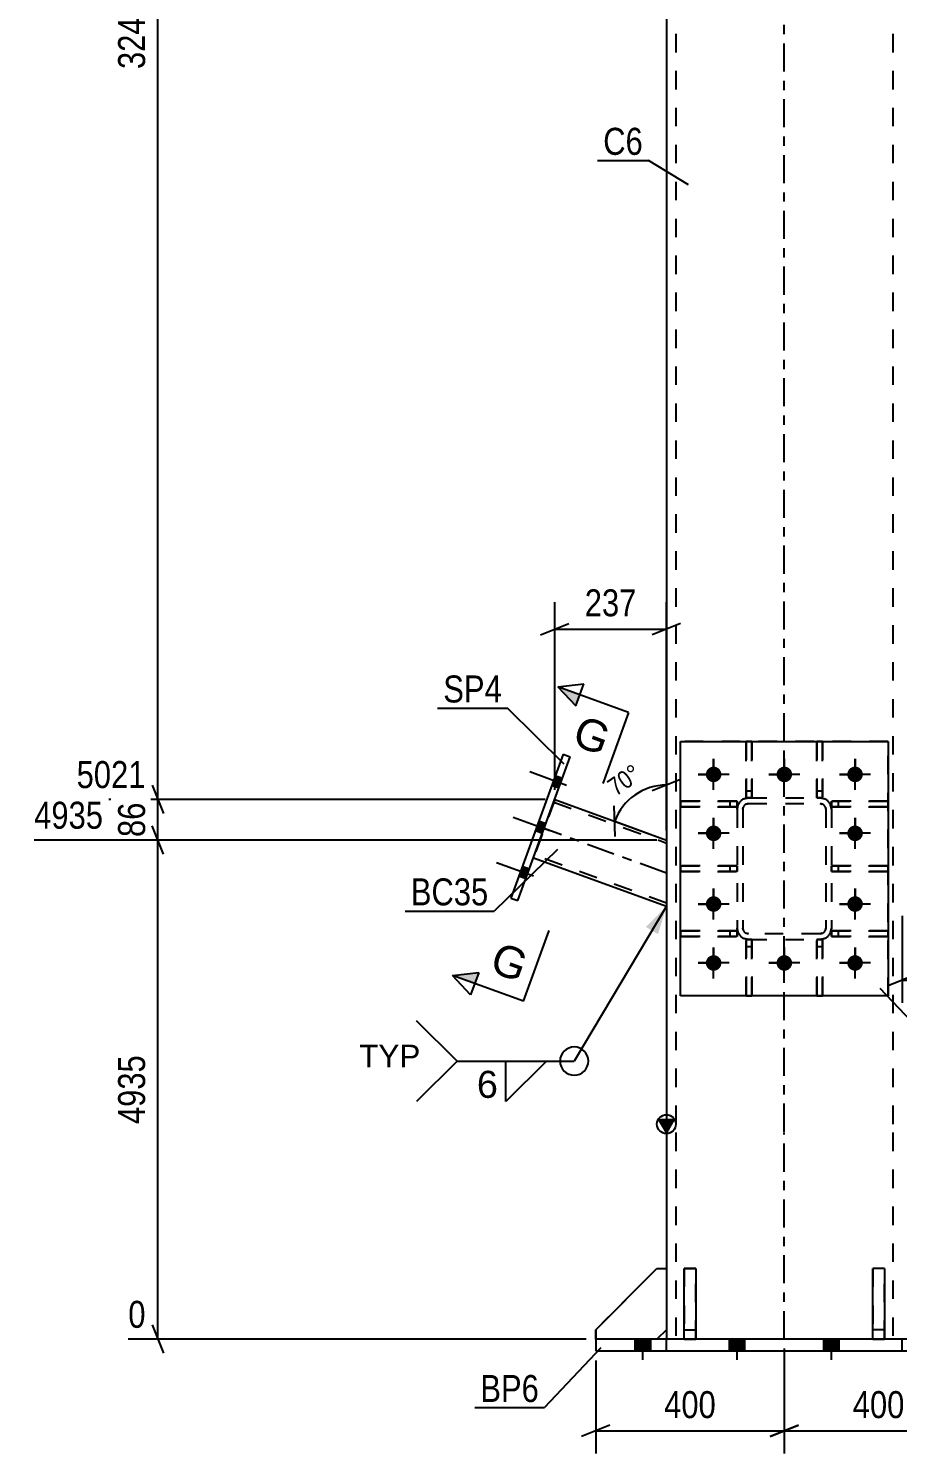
# Model space of a CAD drawing. Header units: millimetres. Extents: x 0 to 841, y 0 to 594.
# Drawn here: x 244.4 to 336.5, y 261.4 to 412.5 of the extents above; entities that cross this region are included whole.
import ezdxf

# ---------------------------------------------------------------- set-up
doc = ezdxf.new("R2010")
doc.units = ezdxf.units.MM
doc.linetypes.add('DXK_LINE_DOT2', pattern=[3.9198, 1.9599, -1.9599])
doc.linetypes.add('DXK_LINE_DOT3', pattern=[5.9187, 2.979, -0.9799, 0.9799, -0.9799])
doc.styles.add('Arial', font='ARIAL.TTF', dxfattribs={"height": 0.2})
doc.styles.add('Arial Narrow', font='ARIALN.TTF', dxfattribs={"height": 0.2})

# ---------------------------------------------------------------- blocks, each defined once
blk = doc.blocks.new('Part-682121906-6491 - 6415')
at = {"color": 7, "linetype": 'DXK_LINE_DOT2'}
for p, q in [((300.19, 330.78), (297.94, 324.57)), ((300.09, 330.49), (312.03, 326.15)), ((312.03, 326.47), (312.03, 319.44)), ((312.03, 319.76), (298.04, 324.86))]:
    blk.add_line(p, q, dxfattribs=at)
at = {"color": 2, "linetype": 'Continuous'}
for p, q in [((300.19, 330.78), (312.03, 326.47)), ((297.94, 324.57), (312.03, 319.44))]:
    blk.add_line(p, q, dxfattribs=at)
at = {"color": 7, "linetype": 'DXK_LINE_DOT3'}
blk.add_line((312.03, 322.96), (299.07, 327.68), dxfattribs=at)
blk = doc.blocks.new('Part-682121906-6431 - 6415')
at = {"color": 2, "linetype": 'Continuous'}
for p, q in [((304.53, 274.53), (311.03, 281.03)), ((311.03, 281.03), (312.03, 281.03)), ((312.03, 281.03), (312.03, 274.53)), ((304.53, 274.53), (304.53, 273.53)), ((312.03, 274.53), (311.03, 273.53))]:
    blk.add_line(p, q, dxfattribs=at)
at = {"color": 7, "linetype": 'DXK_LINE_DOT2'}
blk.add_line((311.03, 273.53), (304.53, 273.53), dxfattribs=at)
blk = doc.blocks.new('Part-682121906-6432 - 6415')
at = {"color": 7, "linetype": 'DXK_LINE_DOT2'}
for p, q in [((304.53, 274.53), (311.03, 281.03)), ((311.03, 281.03), (312.03, 281.03)), ((312.03, 281.03), (312.03, 274.53)), ((304.53, 273.53), (304.53, 274.53)), ((312.03, 274.53), (311.03, 273.53)), ((311.03, 273.53), (304.53, 273.53))]:
    blk.add_line(p, q, dxfattribs=at)
blk = doc.blocks.new('Part-682121906-6497 - 6415')
at = {"color": 7, "linetype": 'DXK_LINE_DOT2'}
for p, q in [((335.53, 323.73), (329.53, 323.73)), ((329.53, 323.73), (329.53, 323.13)), ((330.28, 323.13), (330.28, 323.73)), ((335.53, 323.13), (335.53, 323.73)), ((329.53, 323.13), (335.53, 323.13))]:
    blk.add_line(p, q, dxfattribs=at)
blk = doc.blocks.new('Part-682121906-6498 - 6415')
at = {"color": 7, "linetype": 'DXK_LINE_DOT2'}
for p, q in [((335.53, 330.6), (329.53, 330.6)), ((329.53, 330.6), (329.53, 330)), ((329.53, 330), (335.53, 330)), ((330.28, 330), (330.28, 330.6)), ((335.53, 330), (335.53, 330.6))]:
    blk.add_line(p, q, dxfattribs=at)
blk = doc.blocks.new('Part-682121906-6499 - 6415')
at = {"color": 7, "linetype": 'DXK_LINE_DOT2'}
for p, q in [((335.53, 316.85), (329.53, 316.85)), ((329.53, 316.85), (329.53, 316.25)), ((329.53, 316.25), (335.53, 316.25)), ((330.28, 316.25), (330.28, 316.85)), ((335.53, 316.25), (335.53, 316.85))]:
    blk.add_line(p, q, dxfattribs=at)
blk = doc.blocks.new('Part-682121906-6439 - 6415')
at = {"color": 7, "linetype": 'DXK_LINE_DOT2'}
for p, q in [((320.48, 309.93), (320.48, 315.93)), ((320.48, 315.93), (321.08, 315.93)), ((321.08, 315.93), (321.08, 309.93)), ((320.48, 315.18), (321.08, 315.18)), ((321.08, 309.93), (320.48, 309.93))]:
    blk.add_line(p, q, dxfattribs=at)
blk = doc.blocks.new('Part-682121906-6440 - 6415')
at = {"color": 7, "linetype": 'DXK_LINE_DOT2'}
for p, q in [((327.98, 330.93), (327.98, 336.93)), ((327.98, 336.93), (328.58, 336.93)), ((328.58, 336.93), (328.58, 330.93)), ((327.98, 331.68), (328.58, 331.68)), ((328.58, 330.93), (327.98, 330.93))]:
    blk.add_line(p, q, dxfattribs=at)
blk = doc.blocks.new('Part-682121906-6441 - 6415')
at = {"color": 7, "linetype": 'DXK_LINE_DOT2'}
for p, q in [((320.48, 330.93), (320.48, 336.93)), ((320.48, 336.93), (321.08, 336.93)), ((321.08, 336.93), (321.08, 330.93)), ((320.48, 331.68), (321.08, 331.68)), ((321.08, 330.93), (320.48, 330.93))]:
    blk.add_line(p, q, dxfattribs=at)
blk = doc.blocks.new('Part-682121906-6442 - 6415')
at = {"color": 7, "linetype": 'DXK_LINE_DOT2'}
for p, q in [((319.53, 323.73), (313.53, 323.73)), ((313.53, 323.73), (313.53, 323.13)), ((318.78, 323.13), (318.78, 323.73)), ((319.53, 323.13), (319.53, 323.73)), ((313.53, 323.13), (319.53, 323.13))]:
    blk.add_line(p, q, dxfattribs=at)
blk = doc.blocks.new('Part-682121906-6443 - 6415')
at = {"color": 7, "linetype": 'DXK_LINE_DOT2'}
for p, q in [((319.53, 330.6), (313.53, 330.6)), ((313.53, 330.6), (313.53, 330)), ((313.53, 330), (319.53, 330)), ((318.78, 330), (318.78, 330.6)), ((319.53, 330), (319.53, 330.6))]:
    blk.add_line(p, q, dxfattribs=at)
blk = doc.blocks.new('Part-682121906-6444 - 6415')
at = {"color": 7, "linetype": 'DXK_LINE_DOT2'}
for p, q in [((319.53, 316.85), (313.53, 316.85)), ((313.53, 316.85), (313.53, 316.25)), ((313.53, 316.25), (319.53, 316.25)), ((318.78, 316.25), (318.78, 316.85)), ((319.53, 316.25), (319.53, 316.85))]:
    blk.add_line(p, q, dxfattribs=at)
blk = doc.blocks.new('Part-682121906-6509 - 6415')
at = {"color": 2, "linetype": 'Continuous'}
for p, q in [((301.09, 335.58), (295.53, 320.31)), ((301.09, 335.58), (301.84, 335.31)), ((296.29, 320.04), (301.84, 335.31)), ((295.53, 320.31), (296.29, 320.04))]:
    blk.add_line(p, q, dxfattribs=at)
blk = doc.blocks.new('Part-682121906-6445 - 6415')
at = {"color": 7, "linetype": 'DXK_LINE_DOT2'}
for p, q in [((329.53, 330), (329.53, 330.6)), ((329.53, 330.6), (335.53, 330.6)), ((335.53, 330), (329.53, 330)), ((330.28, 330), (330.28, 330.6)), ((335.53, 330.6), (335.53, 330))]:
    blk.add_line(p, q, dxfattribs=at)
blk = doc.blocks.new('Part-682121906-6446 - 6415')
at = {"color": 7, "linetype": 'DXK_LINE_DOT2'}
for p, q in [((329.53, 316.25), (329.53, 316.85)), ((329.53, 316.85), (335.53, 316.85)), ((335.53, 316.25), (329.53, 316.25)), ((330.28, 316.25), (330.28, 316.85)), ((335.53, 316.85), (335.53, 316.25))]:
    blk.add_line(p, q, dxfattribs=at)
blk = doc.blocks.new('Part-682121906-6447 - 6415')
at = {"color": 7, "linetype": 'DXK_LINE_DOT2'}
for p, q in [((313.53, 323.73), (319.53, 323.73)), ((313.53, 323.13), (313.53, 323.73)), ((318.78, 323.13), (318.78, 323.73)), ((319.53, 323.73), (319.53, 323.13)), ((319.53, 323.13), (313.53, 323.13))]:
    blk.add_line(p, q, dxfattribs=at)
blk = doc.blocks.new('Part-682121906-6448 - 6415')
at = {"color": 7, "linetype": 'DXK_LINE_DOT2'}
for p, q in [((313.53, 330.6), (319.53, 330.6)), ((313.53, 330), (313.53, 330.6)), ((319.53, 330), (313.53, 330)), ((318.78, 330), (318.78, 330.6)), ((319.53, 330.6), (319.53, 330))]:
    blk.add_line(p, q, dxfattribs=at)
blk = doc.blocks.new('Part-682121906-6449 - 6415')
at = {"color": 7, "linetype": 'DXK_LINE_DOT2'}
for p, q in [((313.53, 316.85), (319.53, 316.85)), ((313.53, 316.25), (313.53, 316.85)), ((319.53, 316.25), (313.53, 316.25)), ((318.78, 316.25), (318.78, 316.85)), ((319.53, 316.85), (319.53, 316.25))]:
    blk.add_line(p, q, dxfattribs=at)
blk = doc.blocks.new('Part-682121906-6450 - 6415')
at = {"color": 7, "linetype": 'DXK_LINE_DOT2'}
for p, q in [((327.98, 309.93), (327.98, 315.93)), ((327.98, 315.93), (328.58, 315.93)), ((328.58, 315.93), (328.58, 309.93)), ((327.98, 315.18), (328.58, 315.18)), ((328.58, 309.93), (327.98, 309.93))]:
    blk.add_line(p, q, dxfattribs=at)
blk = doc.blocks.new('Part-682121906-6451 - 6415')
at = {"color": 7, "linetype": 'DXK_LINE_DOT2'}
for p, q in [((313.53, 309.93), (313.53, 336.93)), ((335.53, 336.93), (313.53, 336.93)), ((335.53, 309.93), (335.53, 336.93)), ((335.53, 309.93), (313.53, 309.93))]:
    blk.add_line(p, q, dxfattribs=at)
blk = doc.blocks.new('Part-682121906-6452 - 6415')
at = {"color": 7, "linetype": 'DXK_LINE_DOT2'}
for p, q in [((321.08, 315.93), (320.48, 315.93)), ((320.48, 315.93), (320.48, 309.93)), ((321.08, 309.93), (321.08, 315.93)), ((320.48, 315.18), (321.08, 315.18)), ((320.48, 309.93), (321.08, 309.93))]:
    blk.add_line(p, q, dxfattribs=at)
blk = doc.blocks.new('Part-682121906-6453 - 6415')
at = {"color": 7, "linetype": 'DXK_LINE_DOT2'}
for p, q in [((328.58, 315.93), (327.98, 315.93)), ((327.98, 315.93), (327.98, 309.93)), ((328.58, 309.93), (328.58, 315.93)), ((327.98, 315.18), (328.58, 315.18)), ((327.98, 309.93), (328.58, 309.93))]:
    blk.add_line(p, q, dxfattribs=at)
blk = doc.blocks.new('Part-682121906-6454 - 6415')
at = {"color": 7, "linetype": 'DXK_LINE_DOT2'}
for p, q in [((320.48, 336.93), (320.48, 330.93)), ((321.08, 336.93), (320.48, 336.93)), ((321.08, 330.93), (321.08, 336.93)), ((320.48, 331.68), (321.08, 331.68)), ((320.48, 330.93), (321.08, 330.93))]:
    blk.add_line(p, q, dxfattribs=at)
blk = doc.blocks.new('Part-682121906-6455 - 6415')
at = {"color": 7, "linetype": 'DXK_LINE_DOT2'}
for p, q in [((327.98, 336.93), (327.98, 330.93)), ((328.58, 336.93), (327.98, 336.93)), ((328.58, 330.93), (328.58, 336.93)), ((327.98, 331.68), (328.58, 331.68)), ((327.98, 330.93), (328.58, 330.93))]:
    blk.add_line(p, q, dxfattribs=at)
blk = doc.blocks.new('Part-682121906-6456 - 6415')
at = {"color": 7, "linetype": 'DXK_LINE_DOT2'}
for p, q in [((329.53, 323.13), (329.53, 323.73)), ((329.53, 323.73), (335.53, 323.73)), ((330.28, 323.13), (330.28, 323.73)), ((335.53, 323.73), (335.53, 323.13)), ((335.53, 323.13), (329.53, 323.13))]:
    blk.add_line(p, q, dxfattribs=at)
blk = doc.blocks.new('Part-682121906-6466 - 6415')
at = {"color": 2, "linetype": 'Continuous'}
for p, q in [((344.53, 273.53), (304.53, 273.53)), ((304.53, 273.53), (304.53, 272.28)), ((304.53, 272.28), (344.53, 272.28)), ((312.03, 272.28), (312.03, 273.53)), ((337.03, 272.28), (337.03, 273.53)), ((344.53, 272.28), (344.53, 273.53))]:
    blk.add_line(p, q, dxfattribs=at)
at = {"color": 7, "linetype": 'DXK_LINE_DOT2'}
for p, q in [((312.03, 272.28), (312.03, 273.53)), ((337.03, 272.28), (337.03, 273.53))]:
    blk.add_line(p, q, dxfattribs=at)
blk = doc.blocks.new('Part-682121906-6471 - 6415')
at = {"color": 2, "linetype": 'Continuous'}
for p, q in [((313.53, 309.93), (313.53, 336.93)), ((313.53, 336.93), (335.53, 336.93)), ((335.53, 336.93), (335.53, 309.93)), ((335.53, 309.93), (313.53, 309.93))]:
    blk.add_line(p, q, dxfattribs=at)
blk = doc.blocks.new('Part-682121906-6473 - 6415')
at = {"color": 7, "linetype": 'DXK_LINE_DOT2'}
for p, q in [((319.62, 330.19), (319.53, 329.73)), ((319.53, 329.73), (319.62, 330.19)), ((319.53, 329.73), (319.53, 317.13)), ((320.13, 329.73), (320.18, 329.96)), ((320.18, 329.96), (320.13, 329.73)), ((320.13, 329.73), (320.13, 317.13)), ((320.73, 330.93), (320.27, 330.84)), ((320.27, 330.84), (320.73, 330.93)), ((320.5, 330.28), (320.73, 330.33)), ((320.73, 330.33), (320.5, 330.28)), ((320.73, 330.93), (328.33, 330.93)), ((320.73, 330.33), (328.33, 330.33)), ((328.79, 330.84), (328.33, 330.93)), ((328.33, 330.93), (328.79, 330.84)), ((328.33, 330.33), (328.56, 330.28)), ((328.56, 330.28), (328.33, 330.33)), ((328.89, 329.96), (328.93, 329.73)), ((328.93, 329.73), (328.89, 329.96)), ((328.93, 329.73), (328.93, 317.13)), ((329.53, 329.73), (329.44, 330.19)), ((329.44, 330.19), (329.53, 329.73)), ((329.53, 329.73), (329.53, 317.13)), ((319.53, 317.13), (319.62, 316.67)), ((319.62, 316.67), (319.53, 317.13)), ((320.18, 316.9), (320.13, 317.13)), ((320.13, 317.13), (320.18, 316.9)), ((320.27, 316.02), (320.73, 315.93)), ((320.73, 315.93), (320.27, 316.02)), ((320.73, 316.53), (320.5, 316.58)), ((320.5, 316.58), (320.73, 316.53)), ((328.33, 316.53), (320.73, 316.53)), ((320.73, 315.93), (328.33, 315.93)), ((328.56, 316.58), (328.33, 316.53)), ((328.33, 316.53), (328.56, 316.58)), ((328.33, 315.93), (328.79, 316.02)), ((328.79, 316.02), (328.33, 315.93)), ((328.93, 317.13), (328.89, 316.9)), ((328.89, 316.9), (328.93, 317.13)), ((329.44, 316.67), (329.53, 317.13)), ((329.53, 317.13), (329.44, 316.67))]:
    blk.add_line(p, q, dxfattribs=at)
at = {"color": 7, "linetype": 'DXK_LINE_DOT3'}
blk.add_line((324.53, 323.43), (324.53, 323.43), dxfattribs=at)
at = {"color": 7, "linetype": 'DXK_LINE_DOT2'}
for centre, radius, start, end in [((320.73, 329.73), 1.2, 112.5, 157.5), ((320.73, 329.73), 1.2, 112.5, 157.5), ((320.73, 329.73), 0.6, 112.5, 157.5), ((320.73, 329.73), 0.6, 112.5, 157.5), ((328.33, 329.73), 0.6, 22.5, 67.5), ((328.33, 329.73), 0.6, 22.5, 67.5), ((328.33, 329.73), 1.2, 22.5, 67.5), ((328.33, 329.73), 1.2, 22.5, 67.5), ((320.73, 317.13), 1.2, 202.5, 247.5), ((320.73, 317.13), 1.2, 202.5, 247.5), ((320.73, 317.13), 0.6, 202.5, 247.5), ((320.73, 317.13), 0.6, 202.5, 247.5), ((328.33, 317.13), 0.6, 292.5, 337.5), ((328.33, 317.13), 0.6, 292.5, 337.5), ((328.33, 317.13), 1.2, 292.5, 337.5), ((328.33, 317.13), 1.2, 292.5, 337.5)]:
    blk.add_arc(centre, radius, start, end, dxfattribs=at)
blk = doc.blocks.new('Part-682121906-6476 - 6415')
at = {"color": 7, "linetype": 'DXK_LINE_DOT2'}
for p, q in [((319.62, 330.19), (319.53, 329.73)), ((319.53, 329.73), (319.62, 330.19)), ((319.53, 329.73), (319.53, 317.13)), ((320.13, 329.73), (320.18, 329.96)), ((320.18, 329.96), (320.13, 329.73)), ((320.13, 329.73), (320.13, 317.13)), ((320.73, 330.93), (320.27, 330.84)), ((320.27, 330.84), (320.73, 330.93)), ((320.5, 330.28), (320.73, 330.33)), ((320.73, 330.33), (320.5, 330.28)), ((320.73, 330.93), (328.33, 330.93)), ((320.73, 330.33), (328.33, 330.33)), ((328.79, 330.84), (328.33, 330.93)), ((328.33, 330.93), (328.79, 330.84)), ((328.33, 330.33), (328.56, 330.28)), ((328.56, 330.28), (328.33, 330.33)), ((328.89, 329.96), (328.93, 329.73)), ((328.93, 329.73), (328.89, 329.96)), ((328.93, 329.73), (328.93, 317.13)), ((329.53, 329.73), (329.44, 330.19)), ((329.44, 330.19), (329.53, 329.73)), ((329.53, 329.73), (329.53, 317.13)), ((319.53, 317.13), (319.62, 316.67)), ((319.62, 316.67), (319.53, 317.13)), ((320.18, 316.9), (320.13, 317.13)), ((320.13, 317.13), (320.18, 316.9)), ((320.27, 316.02), (320.73, 315.93)), ((320.73, 315.93), (320.27, 316.02)), ((320.73, 316.53), (320.5, 316.58)), ((320.5, 316.58), (320.73, 316.53)), ((328.33, 316.53), (320.73, 316.53)), ((320.73, 315.93), (328.33, 315.93)), ((328.56, 316.58), (328.33, 316.53)), ((328.33, 316.53), (328.56, 316.58)), ((328.33, 315.93), (328.79, 316.02)), ((328.79, 316.02), (328.33, 315.93)), ((328.93, 317.13), (328.89, 316.9)), ((328.89, 316.9), (328.93, 317.13)), ((329.44, 316.67), (329.53, 317.13)), ((329.53, 317.13), (329.44, 316.67))]:
    blk.add_line(p, q, dxfattribs=at)
at = {"color": 7, "linetype": 'DXK_LINE_DOT3'}
blk.add_line((324.53, 323.43), (324.53, 323.43), dxfattribs=at)
at = {"color": 7, "linetype": 'DXK_LINE_DOT2'}
for centre, radius, start, end in [((320.73, 329.73), 1.2, 112.5, 157.5), ((320.73, 329.73), 1.2, 112.5, 157.5), ((320.73, 329.73), 0.6, 112.5, 157.5), ((320.73, 329.73), 0.6, 112.5, 157.5), ((328.33, 329.73), 0.6, 22.5, 67.5), ((328.33, 329.73), 0.6, 22.5, 67.5), ((328.33, 329.73), 1.2, 22.5, 67.5), ((328.33, 329.73), 1.2, 22.5, 67.5), ((320.73, 317.13), 1.2, 202.5, 247.5), ((320.73, 317.13), 1.2, 202.5, 247.5), ((320.73, 317.13), 0.6, 202.5, 247.5), ((320.73, 317.13), 0.6, 202.5, 247.5), ((328.33, 317.13), 0.6, 292.5, 337.5), ((328.33, 317.13), 0.6, 292.5, 337.5), ((328.33, 317.13), 1.2, 292.5, 337.5), ((328.33, 317.13), 1.2, 292.5, 337.5)]:
    blk.add_arc(centre, radius, start, end, dxfattribs=at)
blk = doc.blocks.new('Bolt-682121906-6527 - 6415')
at = {"color": 1, "linetype": 'Continuous'}
for p, q in [((317.03, 335.08), (317.03, 333.98)), ((324.53, 335.08), (324.53, 333.98)), ((332.03, 335.08), (332.03, 333.98)), ((315.38, 333.43), (316.48, 333.43)), ((317.03, 331.78), (317.03, 332.88)), ((318.68, 333.43), (317.58, 333.43)), ((322.88, 333.43), (323.98, 333.43)), ((324.53, 331.78), (324.53, 332.88)), ((326.18, 333.43), (325.08, 333.43)), ((330.38, 333.43), (331.48, 333.43)), ((332.03, 331.78), (332.03, 332.88)), ((333.68, 333.43), (332.58, 333.43)), ((317.03, 328.83), (317.03, 327.73)), ((332.03, 328.83), (332.03, 327.73)), ((315.38, 327.18), (316.48, 327.18)), ((317.03, 325.53), (317.03, 326.63)), ((318.68, 327.18), (317.58, 327.18)), ((330.38, 327.18), (331.48, 327.18)), ((332.03, 325.53), (332.03, 326.63)), ((333.68, 327.18), (332.58, 327.18)), ((317.03, 321.33), (317.03, 320.23)), ((332.03, 321.33), (332.03, 320.23)), ((315.38, 319.68), (316.48, 319.68)), ((317.03, 318.03), (317.03, 319.13)), ((318.68, 319.68), (317.58, 319.68)), ((330.38, 319.68), (331.48, 319.68)), ((332.03, 318.03), (332.03, 319.13)), ((333.68, 319.68), (332.58, 319.68)), ((317.03, 315.08), (317.03, 313.98)), ((324.53, 315.08), (324.53, 313.98)), ((332.03, 315.08), (332.03, 313.98)), ((315.38, 313.43), (316.48, 313.43)), ((318.68, 313.43), (317.58, 313.43)), ((322.88, 313.43), (323.98, 313.43)), ((326.18, 313.43), (325.08, 313.43)), ((330.38, 313.43), (331.48, 313.43)), ((333.68, 313.43), (332.58, 313.43)), ((317.03, 311.78), (317.03, 312.88)), ((324.53, 311.78), (324.53, 312.88)), ((332.03, 311.78), (332.03, 312.88))]:
    blk.add_line(p, q, dxfattribs=at)
blk = doc.blocks.new('Bolt-682121906-6528 - 6415')
at = {"linetype": 'Continuous'}
for points in [[(300.63, 331.97), (301.01, 333.01), (300.25, 333.28), (299.88, 332.25)], [(300.63, 331.97), (301.01, 333.01), (300.25, 333.28), (299.88, 332.25)], [(300.63, 331.97), (301.01, 333.01), (300.25, 333.28), (299.88, 332.25)], [(298.88, 327.16), (299.25, 328.19), (298.5, 328.47), (298.13, 327.43)], [(298.88, 327.16), (299.25, 328.19), (298.5, 328.47), (298.13, 327.43)], [(297.12, 322.34), (297.5, 323.38), (296.75, 323.65), (296.37, 322.62)], [(297.12, 322.34), (297.5, 323.38), (296.75, 323.65), (296.37, 322.62)], [(297.12, 322.34), (297.5, 323.38), (296.75, 323.65), (296.37, 322.62)]]:
    blk.add_hatch(color=1, dxfattribs=at).paths.add_polyline_path(points)
at = {"color": 1, "linetype": 'Continuous'}
for p, q in [((301.43, 332.27), (297.53, 333.69)), ((301.43, 332.27), (297.53, 333.69)), ((301.43, 332.27), (297.53, 333.69)), ((301.01, 333.01), (300.25, 333.28)), ((301.01, 333.01), (300.25, 333.28)), ((301.01, 333.01), (300.25, 333.28)), ((300.63, 331.97), (299.88, 332.25)), ((300.63, 331.97), (299.88, 332.25)), ((300.63, 331.97), (299.88, 332.25)), ((299.68, 327.45), (295.78, 328.87)), ((299.68, 327.45), (295.78, 328.87)), ((299.25, 328.19), (298.5, 328.47)), ((299.25, 328.19), (298.5, 328.47)), ((298.88, 327.16), (298.13, 327.43)), ((298.88, 327.16), (298.13, 327.43)), ((297.92, 322.64), (294.02, 324.06)), ((297.92, 322.64), (294.02, 324.06)), ((297.92, 322.64), (294.02, 324.06)), ((297.5, 323.38), (296.75, 323.65)), ((297.5, 323.38), (296.75, 323.65)), ((297.5, 323.38), (296.75, 323.65)), ((297.12, 322.34), (296.37, 322.62)), ((297.12, 322.34), (296.37, 322.62)), ((297.12, 322.34), (296.37, 322.62))]:
    blk.add_line(p, q, dxfattribs=at)
blk = doc.blocks.new('Bolt-682121906-6536 - 6415')
at = {"linetype": 'Continuous'}
for points in [[(308.71, 272.28), (310.36, 272.28), (310.36, 273.53), (308.71, 273.53)], [(308.71, 272.28), (310.36, 272.28), (310.36, 273.53), (308.71, 273.53)], [(318.71, 272.28), (320.36, 272.28), (320.36, 273.53), (318.71, 273.53)], [(318.71, 272.28), (320.36, 272.28), (320.36, 273.53), (318.71, 273.53)], [(328.71, 272.28), (330.36, 272.28), (330.36, 273.53), (328.71, 273.53)], [(328.71, 272.28), (330.36, 272.28), (330.36, 273.53), (328.71, 273.53)], [(338.71, 272.28), (340.36, 272.28), (340.36, 273.53), (338.71, 273.53)], [(338.71, 272.28), (340.36, 272.28), (340.36, 273.53), (338.71, 273.53)]]:
    blk.add_hatch(color=1, dxfattribs=at).paths.add_polyline_path(points)
at = {"color": 1, "linetype": 'Continuous'}
for p, q in [((308.71, 272.28), (308.71, 273.53)), ((308.71, 272.28), (308.71, 273.53)), ((309.53, 271.33), (309.53, 273.53)), ((309.53, 271.33), (309.53, 273.53)), ((310.36, 272.28), (310.36, 273.53)), ((310.36, 272.28), (310.36, 273.53)), ((318.71, 272.28), (318.71, 273.53)), ((318.71, 272.28), (318.71, 273.53)), ((319.53, 271.33), (319.53, 273.53)), ((319.53, 271.33), (319.53, 273.53)), ((320.36, 272.28), (320.36, 273.53)), ((320.36, 272.28), (320.36, 273.53)), ((328.71, 272.28), (328.71, 273.53)), ((328.71, 272.28), (328.71, 273.53)), ((329.53, 271.33), (329.53, 273.53)), ((329.53, 271.33), (329.53, 273.53)), ((330.36, 272.28), (330.36, 273.53)), ((330.36, 272.28), (330.36, 273.53)), ((338.71, 272.28), (338.71, 273.53)), ((338.71, 272.28), (338.71, 273.53)), ((339.53, 271.33), (339.53, 273.53)), ((339.53, 271.33), (339.53, 273.53)), ((340.36, 272.28), (340.36, 273.53)), ((340.36, 272.28), (340.36, 273.53))]:
    blk.add_line(p, q, dxfattribs=at)
blk = doc.blocks.new('Bolt-682121906-6537 - 6415')
at = {"linetype": 'Continuous'}
for points in [[(316.21, 333.43, -1), (317.86, 333.43, -1)], [(323.71, 333.43, -1), (325.36, 333.43, -1)], [(331.21, 333.43, -1), (332.86, 333.43, -1)], [(316.21, 327.18, -1), (317.86, 327.18, -1)], [(331.21, 327.18, -1), (332.86, 327.18, -1)], [(316.21, 319.68, -1), (317.86, 319.68, -1)], [(331.21, 319.68, -1), (332.86, 319.68, -1)], [(316.21, 313.43, -1), (317.86, 313.43, -1)], [(323.71, 313.43, -1), (325.36, 313.43, -1)], [(331.21, 313.43, -1), (332.86, 313.43, -1)]]:
    blk.add_hatch(color=1, dxfattribs=at).paths.add_polyline_path(points)
at = {"color": 1, "linetype": 'Continuous'}
for p, q in [((317.03, 331.78), (317.03, 335.08)), ((324.53, 331.78), (324.53, 335.08)), ((332.03, 331.78), (332.03, 335.08)), ((318.68, 333.43), (315.38, 333.43)), ((326.18, 333.43), (322.88, 333.43)), ((333.68, 333.43), (330.38, 333.43)), ((317.03, 325.53), (317.03, 328.83)), ((332.03, 325.53), (332.03, 328.83)), ((318.68, 327.18), (315.38, 327.18)), ((333.68, 327.18), (330.38, 327.18)), ((317.03, 318.03), (317.03, 321.33)), ((332.03, 318.03), (332.03, 321.33)), ((318.68, 319.68), (315.38, 319.68)), ((333.68, 319.68), (330.38, 319.68)), ((317.03, 311.78), (317.03, 315.08)), ((324.53, 311.78), (324.53, 315.08)), ((332.03, 311.78), (332.03, 315.08)), ((318.68, 313.43), (315.38, 313.43)), ((326.18, 313.43), (322.88, 313.43)), ((333.68, 313.43), (330.38, 313.43))]:
    blk.add_line(p, q, dxfattribs=at)
blk = doc.blocks.new('Part-682121906-6552 - 6415')
at = {"color": 7, "linetype": 'DXK_LINE_DOT2'}
for p, q in [((333.91, 281.03), (333.91, 273.53)), ((335.16, 281.03), (333.91, 281.03)), ((335.16, 273.53), (335.16, 281.03)), ((335.16, 274.53), (333.91, 274.53)), ((333.91, 273.53), (335.16, 273.53))]:
    blk.add_line(p, q, dxfattribs=at)
blk = doc.blocks.new('Part-682121906-6553 - 6415')
at = {"color": 7, "linetype": 'DXK_LINE_DOT2'}
for p, q in [((313.91, 281.03), (313.91, 273.53)), ((315.16, 281.03), (313.91, 281.03)), ((315.16, 273.53), (315.16, 281.03)), ((313.91, 274.53), (315.16, 274.53)), ((313.91, 273.53), (315.16, 273.53))]:
    blk.add_line(p, q, dxfattribs=at)
blk = doc.blocks.new('Part-682121906-6554 - 6415')
at = {"color": 2, "linetype": 'Continuous'}
for p, q in [((333.91, 273.53), (333.91, 281.03)), ((335.16, 281.03), (333.91, 281.03)), ((335.16, 281.03), (335.16, 273.53)), ((335.16, 274.53), (333.91, 274.53)), ((335.16, 273.53), (333.91, 273.53))]:
    blk.add_line(p, q, dxfattribs=at)
blk = doc.blocks.new('Part-682121906-6555 - 6415')
at = {"color": 2, "linetype": 'Continuous'}
for p, q in [((313.91, 273.53), (313.91, 281.03)), ((313.91, 281.03), (315.16, 281.03)), ((315.16, 281.03), (315.16, 273.53)), ((313.91, 274.53), (315.16, 274.53)), ((315.16, 273.53), (313.91, 273.53))]:
    blk.add_line(p, q, dxfattribs=at)
blk = doc.blocks.new('Part-682121906-6571 - 6415')
at = {"linetype": 'Continuous'}
blk.add_hatch(color=2, dxfattribs=at).paths.add_polyline_path([(312.03, 295.43), (311.23, 296.83), (312.83, 296.83)])
at = {"color": 7, "linetype": 'DXK_LINE_DOT2'}
for p, q in [((313.03, 494.29), (313.03, 295.53)), ((336.03, 494.29), (336.03, 295.53)), ((313.03, 295.43), (313.03, 273.53)), ((336.03, 295.43), (336.03, 273.53)), ((312.03, 281.03), (312.03, 274.53)), ((337.03, 273.53), (312.03, 273.53))]:
    blk.add_line(p, q, dxfattribs=at)
at = {"color": 7, "linetype": 'DXK_LINE_DOT3'}
for p, q in [((324.53, 295.53), (324.53, 494.29)), ((324.53, 273.53), (324.53, 295.43))]:
    blk.add_line(p, q, dxfattribs=at)
at = {"color": 2, "linetype": 'Continuous'}
for p, q in [((312.03, 490.06), (312.03, 295.53)), ((312.03, 295.43), (311.23, 296.83)), ((311.23, 296.83), (312.83, 296.83)), ((312.83, 296.83), (312.03, 295.43)), ((312.03, 295.43), (312.03, 281.03)), ((312.03, 274.53), (312.03, 273.53))]:
    blk.add_line(p, q, dxfattribs=at)
blk.add_circle((312.03, 296.33), 1, dxfattribs=at)
blk = doc.blocks.new('StraightDimension-682121906-6818 - 6415')
at = {"color": 7, "linetype": 'Continuous'}
for p, q in [((300.19, 331.78), (300.19, 351.7)), ((312.03, 327.47), (312.03, 351.7)), ((298.69, 348.25), (301.69, 349.45)), ((313.53, 349.45), (310.53, 348.25)), ((300.19, 348.85), (312.03, 348.85))]:
    blk.add_line(p, q, dxfattribs=at)
at = {"color": 0}
blk.add_wipeout([(309.46, 349.6), (309.46, 353.8), (302.77, 353.8), (302.77, 349.6)], dxfattribs=at)
at = {"color": 3, "style": 'Arial Narrow'}
blk.add_text('237', height=2.863, dxfattribs=at).set_placement((303.37, 350.2))
blk = doc.blocks.new('StraightDimension-682121906-36600 - 6415')
at = {"color": 7, "linetype": 'Continuous'}
for p, q in [((429.33, 352.04), (429.33, 309.2)), ((337.03, 318.44), (337.03, 309.2)), ((338.53, 312.2), (335.53, 311)), ((337.03, 311.6), (429.33, 311.6)), ((427.83, 311), (430.83, 312.2))]:
    blk.add_line(p, q, dxfattribs=at)
at = {"color": 0}
blk.add_wipeout([(387.44, 312.35), (387.44, 316.55), (378.92, 316.55), (378.92, 312.35)], dxfattribs=at)
at = {"color": 3, "style": 'Arial Narrow'}
blk.add_text('1846', height=2.863, dxfattribs=at).set_placement((379.52, 312.95))
blk = doc.blocks.new('AngleDimension-682121906-6814 - 6415')
at = {"color": 7, "linetype": 'Continuous'}
for p, q in [((313.53, 332.9), (310.53, 331.7)), ((312.03, 327.47), (312.03, 332.3)), ((312.03, 332.3), (312.03, 326.47)), ((306.6, 326.85), (306.5, 330.08)), ((306.55, 328.46), (312.03, 326.47))]:
    blk.add_line(p, q, dxfattribs=at)
blk.add_arc((312.03, 326.47), 5.83, 90, 160, dxfattribs=at)
at = {"color": 0}
blk.add_wipeout([(310.11, 332.97), (308.5, 335.27), (304.97, 332.8), (306.58, 330.5)], dxfattribs=at)
at = {"color": 3, "style": 'Arial Narrow'}
blk.add_text('70°', height=1.909, rotation=35.002, dxfattribs=at).set_placement((306.68, 331.06))
blk = doc.blocks.new('StraightDimension-682121906-19712 - 6415')
at = {"color": 7, "linetype": 'Continuous'}
for p, q in [((258.1, 330.78), (258.1, 493.04)), ((257.5, 332.28), (258.7, 329.28)), ((299.19, 330.78), (249.49, 330.78))]:
    blk.add_line(p, q, dxfattribs=at)
at = {"color": 0}
blk.add_wipeout([(257.35, 416.16), (253.15, 416.16), (253.15, 407.65), (257.35, 407.65)], dxfattribs=at)
at = {"color": 3, "style": 'Arial Narrow'}
blk.add_text('3245', height=2.863, rotation=90.0002, dxfattribs=at).set_placement((256.75, 408.25))
blk = doc.blocks.new('StraightDimension-682121906-19713 - 6415')
at = {"color": 7, "linetype": 'Continuous'}
for p, q in [((257.5, 332.28), (258.7, 329.28)), ((299.19, 330.78), (249.49, 330.78)), ((258.1, 326.47), (258.1, 330.78)), ((258.7, 324.97), (257.5, 327.97)), ((311.03, 326.47), (244.99, 326.47))]:
    blk.add_line(p, q, dxfattribs=at)
at = {"color": 0}
blk.add_wipeout([(257.35, 331.05), (253.15, 331.05), (253.15, 326.19), (257.35, 326.19)], dxfattribs=at)
at = {"color": 3, "style": 'Arial Narrow'}
blk.add_text('86', height=2.863, rotation=90.0002, dxfattribs=at).set_placement((256.75, 326.79))
at = {"color": 0, "linetype": 'Continuous'}
blk.add_wipeout([(257.4, 331.38), (257.4, 335.58), (248.89, 335.58), (248.89, 331.38)], dxfattribs=at)
at = {"color": 3, "linetype": 'Continuous', "style": 'Arial Narrow'}
blk.add_text('5021', height=2.863, dxfattribs=at).set_placement((249.49, 331.98))
blk = doc.blocks.new('StraightDimension-682121906-19714 - 6415')
at = {"color": 7, "linetype": 'Continuous'}
for p, q in [((258.7, 324.97), (257.5, 327.97)), ((311.03, 326.47), (244.99, 326.47)), ((258.1, 273.53), (258.1, 326.47)), ((257.5, 275.03), (258.7, 272.03)), ((303.53, 273.53), (254.97, 273.53))]:
    blk.add_line(p, q, dxfattribs=at)
at = {"color": 0, "linetype": 'Continuous'}
for points in [[(252.9, 327.07), (252.9, 331.27), (244.39, 331.27), (244.39, 327.07)], [(257.4, 274.13), (257.4, 278.33), (254.37, 278.33), (254.37, 274.13)]]:
    blk.add_wipeout(points, dxfattribs=at)
at = {"color": 0}
blk.add_wipeout([(257.35, 304.25), (253.15, 304.25), (253.15, 295.74), (257.35, 295.74)], dxfattribs=at)
at = {"color": 3, "linetype": 'Continuous', "style": 'Arial Narrow'}
for s, height, p in [('4935', 2.863, (244.99, 327.67)), ('0', 2.86, (254.97, 274.73))]:
    blk.add_text(s, height=height, dxfattribs=at).set_placement(p)
at = {"color": 3, "style": 'Arial Narrow'}
blk.add_text('4935', height=2.863, rotation=90.0002, dxfattribs=at).set_placement((256.75, 296.34))
blk = doc.blocks.new('StraightDimension-682121906-36407 - 6415')
at = {"color": 7, "linetype": 'Continuous'}
for p, q in [((324.53, 272.53), (324.53, 261.4)), ((344.53, 271.28), (344.53, 261.4)), ((326.03, 264.4), (323.03, 263.2)), ((324.53, 263.8), (344.53, 263.8)), ((343.03, 263.2), (346.03, 264.4))]:
    blk.add_line(p, q, dxfattribs=at)
at = {"color": 0}
blk.add_wipeout([(337.87, 264.55), (337.87, 268.75), (331.19, 268.75), (331.19, 264.55)], dxfattribs=at)
at = {"color": 3, "style": 'Arial Narrow'}
blk.add_text('400', height=2.863, dxfattribs=at).set_placement((331.79, 265.15))
blk = doc.blocks.new('StraightDimension-682121906-36408 - 6415')
at = {"color": 7, "linetype": 'Continuous'}
for p, q in [((324.53, 272.53), (324.53, 261.4)), ((304.53, 271.28), (304.53, 261.4)), ((306.03, 264.4), (303.03, 263.2)), ((304.53, 263.8), (324.53, 263.8)), ((323.03, 263.2), (326.03, 264.4))]:
    blk.add_line(p, q, dxfattribs=at)
at = {"color": 0}
blk.add_wipeout([(317.87, 264.55), (317.87, 268.75), (311.19, 268.75), (311.19, 264.55)], dxfattribs=at)
at = {"color": 3, "style": 'Arial Narrow'}
blk.add_text('400', height=2.863, dxfattribs=at).set_placement((311.79, 265.15))
blk = doc.blocks.new('Mark-682121906-6487 - 6415')
at = {"color": 0}
blk.add_wipeout([(293.15, 319.54), (293.15, 322.54), (284.93, 322.54), (284.93, 319.54)], dxfattribs=at)
blk.add_wipeout([(293.15, 319.54), (293.15, 322.54), (284.93, 322.54), (284.93, 319.54)], dxfattribs=at)
at = {"color": 30, "linetype": 'Continuous'}
for p in [(300.49, 325.48), (284.33, 318.94)]:
    blk.add_line(p, (293.75, 318.94), dxfattribs=at)
at = {"color": 3, "style": 'Arial Narrow'}
blk.add_text('BC35', height=2.863, dxfattribs=at).set_placement((284.93, 319.54))
blk = doc.blocks.new('Mark-682121906-6505 - 6415')
at = {"color": 0}
blk.add_wipeout([(294.58, 341.06), (294.58, 344.06), (288.37, 344.06), (288.37, 341.06)], dxfattribs=at)
blk.add_wipeout([(294.58, 341.06), (294.58, 344.06), (288.37, 344.06), (288.37, 341.06)], dxfattribs=at)
at = {"color": 30, "linetype": 'Continuous'}
for p in [(287.77, 340.46), (301.19, 334.52)]:
    blk.add_line(p, (295.18, 340.46), dxfattribs=at)
at = {"color": 3, "style": 'Arial Narrow'}
blk.add_text('SP4', height=2.863, dxfattribs=at).set_placement((288.37, 341.06))
blk = doc.blocks.new('Mark-682121906-6462 - 6415')
at = {"color": 0}
blk.add_wipeout([(298.51, 266.86), (298.51, 269.86), (292.3, 269.86), (292.3, 266.86)], dxfattribs=at)
blk.add_wipeout([(298.51, 266.86), (298.51, 269.86), (292.3, 269.86), (292.3, 266.86)], dxfattribs=at)
at = {"color": 30, "linetype": 'Continuous'}
for p in [(305.06, 272.61), (291.7, 266.26)]:
    blk.add_line(p, (299.11, 266.26), dxfattribs=at)
at = {"color": 3, "style": 'Arial Narrow'}
blk.add_text('BP6', height=2.863, dxfattribs=at).set_placement((292.3, 266.86))
blk = doc.blocks.new('Mark-682121906-6467 - 6415')
at = {"color": 0}
blk.add_wipeout([(347.45, 305.05), (347.45, 308.05), (341.24, 308.05), (341.24, 305.05)], dxfattribs=at)
blk.add_wipeout([(347.45, 305.05), (347.45, 308.05), (341.24, 308.05), (341.24, 305.05)], dxfattribs=at)
at = {"color": 30, "linetype": 'Continuous'}
for p, q in [((334.66, 310.74), (340.64, 304.45)), ((340.64, 304.45), (348.05, 304.45))]:
    blk.add_line(p, q, dxfattribs=at)
at = {"color": 3, "style": 'Arial Narrow'}
blk.add_text('SP2', height=2.863, dxfattribs=at).set_placement((341.24, 305.05))
blk = doc.blocks.new('Mark-682121906-6567 - 6415')
at = {"color": 0}
blk.add_wipeout([(309.53, 399.15), (309.53, 402.15), (305.33, 402.15), (305.33, 399.15)], dxfattribs=at)
blk.add_wipeout([(309.53, 399.15), (309.53, 402.15), (305.33, 402.15), (305.33, 399.15)], dxfattribs=at)
at = {"color": 30, "linetype": 'Continuous'}
for p in [(304.73, 398.55), (314.38, 395.96)]:
    blk.add_line(p, (310.13, 398.55), dxfattribs=at)
at = {"color": 3, "style": 'Arial Narrow'}
blk.add_text('C6', height=2.863, dxfattribs=at).set_placement((305.33, 399.15))
blk = doc.blocks.new('WeldMark-682121906-6932 - 6415')
at = {"linetype": 'Continuous'}
blk.add_hatch(color=30, dxfattribs=at).paths.add_polyline_path([(309.85, 317.25), (312.03, 319.44), (311.14, 316.48)])
at = {"color": 30, "linetype": 'Continuous'}
blk.add_line((312.03, 319.44), (302.25, 303.02), dxfattribs=at)
at = {"color": 3, "linetype": 'Continuous'}
for q in [(285.54, 307.3), (285.54, 298.73)]:
    blk.add_line((289.83, 303.02), q, dxfattribs=at)
for start, end in [(90, 270), (270, 90)]:
    blk.add_arc((302.25, 303.02), 1.5, start, end, dxfattribs=at)
at = {"color": 0}
blk.add_wipeout([(294.35, 298.92), (294.35, 302.32), (291.73, 302.32), (291.73, 298.92)], dxfattribs=at)
at = {"color": 30, "linetype": 'Continuous'}
blk.add_line((289.83, 303.02), (302.25, 303.02), dxfattribs=at)
at = {"color": 3, "linetype": 'Continuous'}
for p, q in [((295.01, 303.02), (299.3, 303.02)), ((299.3, 303.02), (295.01, 298.73)), ((295.01, 298.73), (295.01, 303.02))]:
    blk.add_line(p, q, dxfattribs=at)
at = {"color": 3, "style": 'Arial'}
blk.add_text('6', height=2.87, dxfattribs=at).set_placement((291.93, 299.12))
at = {"color": 0, "linetype": 'Continuous'}
blk.add_wipeout([(285.93, 302.37), (285.93, 304.87), (279.45, 304.87), (279.45, 302.37)], dxfattribs=at)
blk.add_wipeout([(285.93, 302.37), (285.93, 304.87), (279.45, 304.87), (279.45, 302.37)], dxfattribs=at)
at = {"color": 3, "linetype": 'Continuous', "style": 'Arial'}
blk.add_text('TYP', height=2.388, dxfattribs=at).set_placement((279.45, 302.37))
blk = doc.blocks.new('SectionMark-682121906-12398 - 6415')
at = {"linetype": 'Continuous'}
for points in [[(302.85, 341.86), (302.42, 340.69), (300.5, 342.72)], [(292.13, 312.41), (291.7, 311.24), (289.35, 312.09)]]:
    blk.add_hatch(color=6, dxfattribs=at).paths.add_polyline_path(points)
at = {"color": 6, "linetype": 'Continuous'}
for p, q in [((300.5, 342.72), (303.27, 343.04)), ((300.5, 342.72), (302.42, 340.69)), ((302.42, 340.69), (303.27, 343.04)), ((289.35, 312.09), (292.13, 312.41)), ((291.27, 310.06), (289.35, 312.09)), ((292.13, 312.41), (291.27, 310.06))]:
    blk.add_line(p, q, dxfattribs=at)
at = {"color": 0, "linetype": 'Continuous'}
for points in [[(305.28, 335.39), (306.48, 338.68), (303.07, 339.92), (301.87, 336.63)], [(296.53, 311.34), (297.72, 314.63), (294.31, 315.87), (293.12, 312.58)]]:
    blk.add_wipeout(points, dxfattribs=at)
at = {"color": 6, "linetype": 'Continuous'}
for p, q in [((308.01, 339.98), (300.5, 342.72)), ((308.01, 339.98), (305.28, 332.46)), ((296.87, 309.36), (299.6, 316.87)), ((296.87, 309.36), (289.35, 312.09))]:
    blk.add_line(p, q, dxfattribs=at)
at = {"color": 3, "linetype": 'Continuous', "style": 'Arial'}
for p in [(301.87, 336.63), (293.12, 312.58)]:
    blk.add_text('G', height=3.34, rotation=-20.002, dxfattribs=at).set_placement(p)

msp = doc.modelspace()

# ---------------------------------------------------------------- block references
for name in ['Part-682121906-6571 - 6415', 'Part-682121906-6509 - 6415', 'Part-682121906-6451 - 6415', 'Part-682121906-6471 - 6415', 'Part-682121906-6441 - 6415', 'Part-682121906-6454 - 6415', 'Part-682121906-6440 - 6415', 'Part-682121906-6455 - 6415', 'Bolt-682121906-6527 - 6415', 'Bolt-682121906-6537 - 6415', 'Bolt-682121906-6528 - 6415', 'Part-682121906-6491 - 6415', 'Part-682121906-6443 - 6415', 'Part-682121906-6448 - 6415', 'Part-682121906-6473 - 6415', 'Part-682121906-6476 - 6415', 'Part-682121906-6498 - 6415', 'Part-682121906-6445 - 6415', 'Part-682121906-6442 - 6415', 'Part-682121906-6447 - 6415', 'Part-682121906-6497 - 6415', 'Part-682121906-6456 - 6415', 'Part-682121906-6444 - 6415', 'Part-682121906-6449 - 6415', 'Part-682121906-6439 - 6415', 'Part-682121906-6452 - 6415', 'Part-682121906-6450 - 6415', 'Part-682121906-6453 - 6415', 'Part-682121906-6499 - 6415', 'Part-682121906-6446 - 6415', 'Part-682121906-6431 - 6415', 'Part-682121906-6432 - 6415', 'Part-682121906-6553 - 6415', 'Part-682121906-6555 - 6415', 'Part-682121906-6552 - 6415', 'Part-682121906-6554 - 6415', 'Part-682121906-6466 - 6415', 'Bolt-682121906-6536 - 6415']:
    msp.add_blockref(name, (0, 0))

# ---------------------------------------------------------------- next in the draw order: block references
for name in ['StraightDimension-682121906-6818 - 6415', 'StraightDimension-682121906-36600 - 6415', 'StraightDimension-682121906-36407 - 6415']:
    msp.add_blockref(name, (0, 0))

# ---------------------------------------------------------------- next in the draw order: block references
for name in ['AngleDimension-682121906-6814 - 6415', 'Mark-682121906-6467 - 6415']:
    msp.add_blockref(name, (0, 0))

# ---------------------------------------------------------------- next in the draw order: block references
msp.add_blockref('StraightDimension-682121906-19712 - 6415', (0, 0))

# ---------------------------------------------------------------- next in the draw order: block references
for name in ['Mark-682121906-6567 - 6415', 'StraightDimension-682121906-19713 - 6415']:
    msp.add_blockref(name, (0, 0))

# ---------------------------------------------------------------- next in the draw order: block references
for name in ['Mark-682121906-6505 - 6415', 'StraightDimension-682121906-19714 - 6415']:
    msp.add_blockref(name, (0, 0))

# ---------------------------------------------------------------- next in the draw order: block references
for name in ['Mark-682121906-6487 - 6415', 'StraightDimension-682121906-36408 - 6415']:
    msp.add_blockref(name, (0, 0))

# ---------------------------------------------------------------- next in the draw order: block references
for name in ['WeldMark-682121906-6932 - 6415', 'Mark-682121906-6462 - 6415']:
    msp.add_blockref(name, (0, 0))

# ---------------------------------------------------------------- next in the draw order: block references
msp.add_blockref('SectionMark-682121906-12398 - 6415', (0, 0))

doc.saveas('drawing.dxf')
